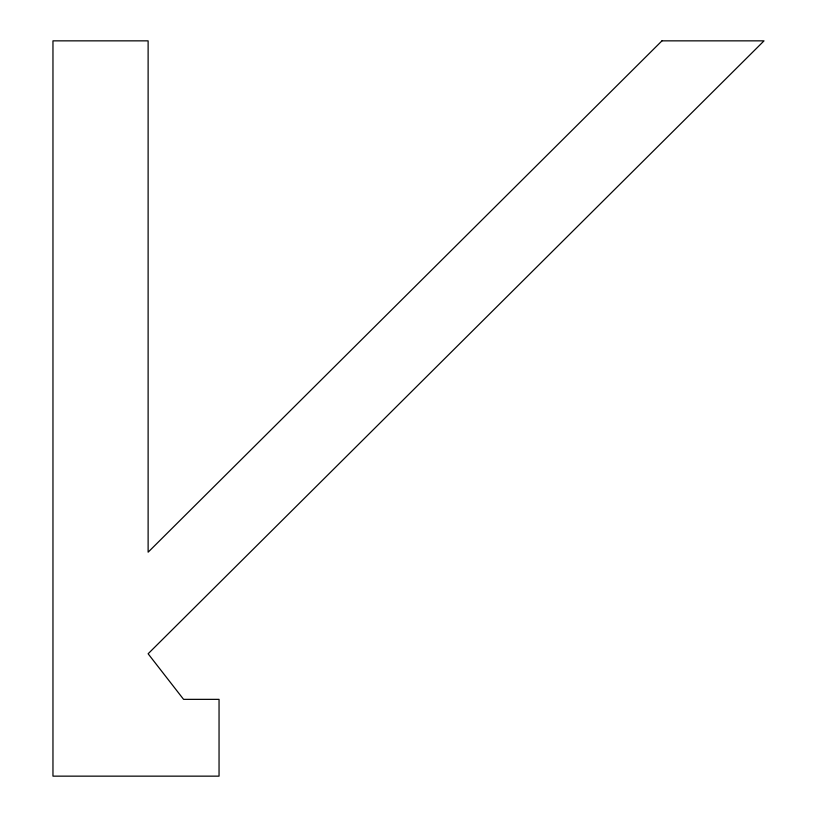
<?xml version="1.0" encoding="UTF-8"?>
<svg xmlns="http://www.w3.org/2000/svg" width="817" height="817" viewBox="0 0 817 817"><rect width="100%" height="100%" fill="white"/><g stroke="black" fill="none" stroke-linecap="round" stroke-linejoin="round"><path stroke-width="1.23" d="M661.964 40.85L148.122 552.19L148.122 40.85L52.962 40.85L52.962 776.15L219.048 776.15L219.048 699.352L183.58 699.352L148.122 653.774L764.038 40.85L661.964 40.85"/></g></svg>
